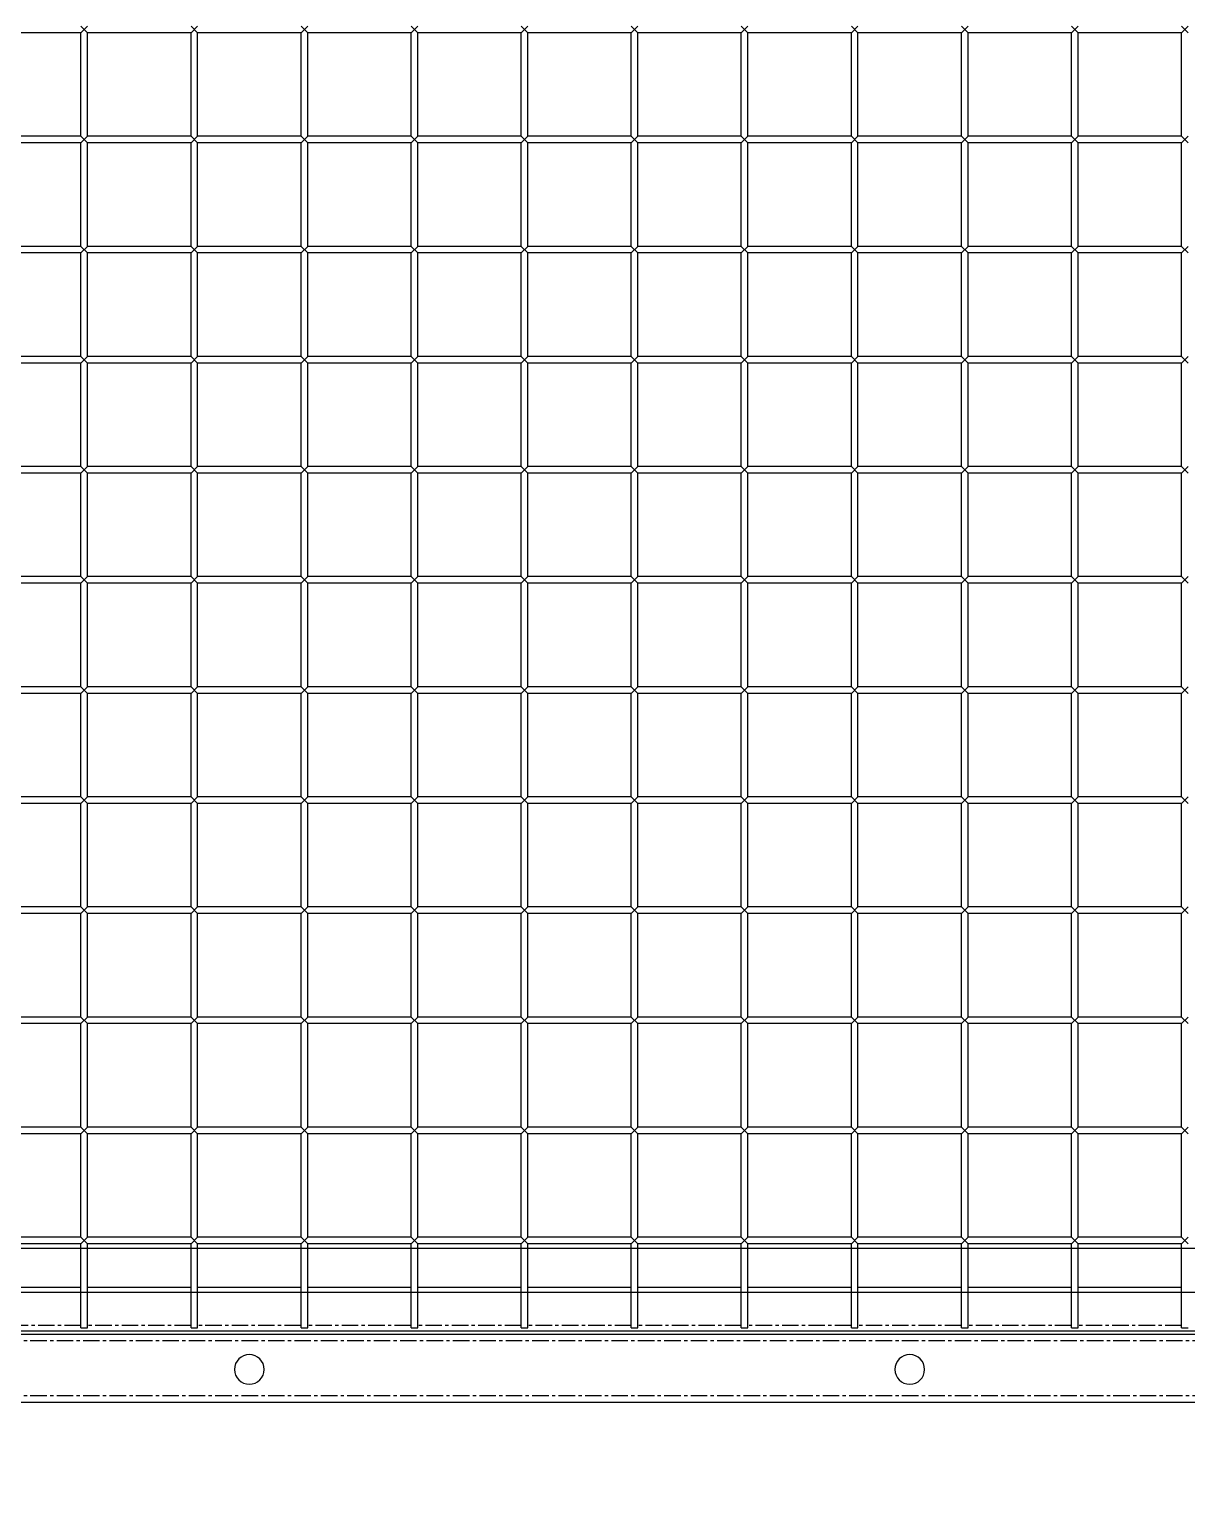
# Model space of a CAD drawing. Header units: millimetres. Extents: x -198529 to 244266, y -64 to 158464.
# Drawn here: x -169509 to -168983, y 94488 to 95157 of the extents above; entities that cross this region are included whole.
import ezdxf

# ---------------------------------------------------------------- set-up
doc = ezdxf.new("R2010")
doc.units = ezdxf.units.MM
doc.linetypes.add('CENTER', pattern=[12, 7.5, -1.5, 1.5, -1.5])
doc.layers.add('0-DCC', color=30, linetype='Continuous')
doc.layers.add('0-DCC-STRUC', color=180, linetype='Continuous')

# ---------------------------------------------------------------- blocks, each defined once
blk = doc.blocks.new('DCC2850x1800(右)')
at = {"color": 0, "linetype": 'Continuous'}
for p, q in [((64742.5, -73853.48), (64739.5, -73856.48)), ((64742.5, -73856.48), (64739.5, -73853.48)), ((64792.5, -73853.48), (64789.5, -73856.48)), ((64792.5, -73856.48), (64789.5, -73853.48)), ((64842.5, -73853.48), (64839.5, -73856.48)), ((64842.5, -73856.48), (64839.5, -73853.48)), ((64892.5, -73853.48), (64889.5, -73856.48)), ((64892.5, -73856.48), (64889.5, -73853.48)), ((64942.5, -73853.48), (64939.5, -73856.48)), ((64942.5, -73856.48), (64939.5, -73853.48)), ((64992.5, -73853.48), (64989.5, -73856.48)), ((64992.5, -73856.48), (64989.5, -73853.48)), ((65042.5, -73853.48), (65039.5, -73856.48)), ((65042.5, -73856.48), (65039.5, -73853.48)), ((65092.5, -73853.48), (65089.5, -73856.48)), ((65092.5, -73856.48), (65089.5, -73853.48)), ((65142.5, -73853.48), (65139.5, -73856.48)), ((65142.5, -73856.48), (65139.5, -73853.48)), ((65192.5, -73853.48), (65189.5, -73856.48)), ((65192.5, -73856.48), (65189.5, -73853.48)), ((65242.5, -73853.48), (65239.5, -73856.48)), ((65242.5, -73856.48), (65239.5, -73853.48)), ((64742.5, -73903.48), (64742.5, -73856.48)), ((64742.5, -73856.48), (64789.5, -73856.48)), ((64789.5, -73903.48), (64789.5, -73856.48)), ((64792.5, -73903.48), (64792.5, -73856.48)), ((64792.5, -73856.48), (64839.5, -73856.48)), ((64839.5, -73903.48), (64839.5, -73856.48)), ((64842.5, -73903.48), (64842.5, -73856.48)), ((64842.5, -73856.48), (64889.5, -73856.48)), ((64889.5, -73903.48), (64889.5, -73856.48)), ((64892.5, -73903.48), (64892.5, -73856.48)), ((64892.5, -73856.48), (64939.5, -73856.48)), ((64939.5, -73903.48), (64939.5, -73856.48)), ((64942.5, -73903.48), (64942.5, -73856.48)), ((64942.5, -73856.48), (64989.5, -73856.48)), ((64989.5, -73903.48), (64989.5, -73856.48)), ((64992.5, -73903.48), (64992.5, -73856.48)), ((64992.5, -73856.48), (65039.5, -73856.48)), ((65039.5, -73903.48), (65039.5, -73856.48)), ((65042.5, -73903.48), (65042.5, -73856.48)), ((65042.5, -73856.48), (65089.5, -73856.48)), ((65089.5, -73903.48), (65089.5, -73856.48)), ((65092.5, -73903.48), (65092.5, -73856.48)), ((65092.5, -73856.48), (65139.5, -73856.48)), ((65139.5, -73903.48), (65139.5, -73856.48)), ((65142.5, -73903.48), (65142.5, -73856.48)), ((65142.5, -73856.48), (65189.5, -73856.48)), ((65189.5, -73903.48), (65189.5, -73856.48)), ((65192.5, -73903.48), (65192.5, -73856.48)), ((65192.5, -73856.48), (65239.5, -73856.48)), ((65239.5, -73903.48), (65239.5, -73856.48)), ((65242.5, -73903.48), (65242.5, -73856.48)), ((65242.5, -73856.48), (65289.5, -73856.48)), ((64742.5, -73903.48), (64739.5, -73906.48)), ((64742.5, -73906.48), (64739.5, -73903.48)), ((64742.5, -73903.48), (64789.5, -73903.48)), ((64742.5, -73953.48), (64742.5, -73906.48)), ((64742.5, -73906.48), (64789.5, -73906.48)), ((64792.5, -73903.48), (64789.5, -73906.48)), ((64792.5, -73906.48), (64789.5, -73903.48)), ((64789.5, -73953.48), (64789.5, -73906.48)), ((64792.5, -73903.48), (64839.5, -73903.48)), ((64792.5, -73953.48), (64792.5, -73906.48)), ((64792.5, -73906.48), (64839.5, -73906.48)), ((64842.5, -73903.48), (64839.5, -73906.48)), ((64842.5, -73906.48), (64839.5, -73903.48)), ((64839.5, -73953.48), (64839.5, -73906.48)), ((64842.5, -73903.48), (64889.5, -73903.48)), ((64842.5, -73953.48), (64842.5, -73906.48)), ((64842.5, -73906.48), (64889.5, -73906.48)), ((64892.5, -73903.48), (64889.5, -73906.48)), ((64892.5, -73906.48), (64889.5, -73903.48)), ((64889.5, -73953.48), (64889.5, -73906.48)), ((64892.5, -73903.48), (64939.5, -73903.48)), ((64892.5, -73953.48), (64892.5, -73906.48)), ((64892.5, -73906.48), (64939.5, -73906.48)), ((64942.5, -73903.48), (64939.5, -73906.48)), ((64942.5, -73906.48), (64939.5, -73903.48)), ((64939.5, -73953.48), (64939.5, -73906.48)), ((64942.5, -73903.48), (64989.5, -73903.48)), ((64942.5, -73953.48), (64942.5, -73906.48)), ((64942.5, -73906.48), (64989.5, -73906.48)), ((64992.5, -73903.48), (64989.5, -73906.48)), ((64992.5, -73906.48), (64989.5, -73903.48)), ((64989.5, -73953.48), (64989.5, -73906.48)), ((64992.5, -73903.48), (65039.5, -73903.48)), ((64992.5, -73953.48), (64992.5, -73906.48)), ((64992.5, -73906.48), (65039.5, -73906.48)), ((65042.5, -73903.48), (65039.5, -73906.48)), ((65042.5, -73906.48), (65039.5, -73903.48)), ((65039.5, -73953.48), (65039.5, -73906.48)), ((65042.5, -73903.48), (65089.5, -73903.48)), ((65042.5, -73953.48), (65042.5, -73906.48)), ((65042.5, -73906.48), (65089.5, -73906.48)), ((65092.5, -73903.48), (65089.5, -73906.48)), ((65092.5, -73906.48), (65089.5, -73903.48)), ((65089.5, -73953.48), (65089.5, -73906.48)), ((65092.5, -73903.48), (65139.5, -73903.48)), ((65092.5, -73953.48), (65092.5, -73906.48)), ((65092.5, -73906.48), (65139.5, -73906.48)), ((65142.5, -73903.48), (65139.5, -73906.48)), ((65142.5, -73906.48), (65139.5, -73903.48)), ((65139.5, -73953.48), (65139.5, -73906.48)), ((65142.5, -73903.48), (65189.5, -73903.48)), ((65142.5, -73953.48), (65142.5, -73906.48)), ((65142.5, -73906.48), (65189.5, -73906.48)), ((65192.5, -73903.48), (65189.5, -73906.48)), ((65192.5, -73906.48), (65189.5, -73903.48)), ((65189.5, -73953.48), (65189.5, -73906.48)), ((65192.5, -73903.48), (65239.5, -73903.48)), ((65192.5, -73953.48), (65192.5, -73906.48)), ((65192.5, -73906.48), (65239.5, -73906.48)), ((65242.5, -73903.48), (65239.5, -73906.48)), ((65242.5, -73906.48), (65239.5, -73903.48)), ((65239.5, -73953.48), (65239.5, -73906.48)), ((65242.5, -73903.48), (65289.5, -73903.48)), ((65242.5, -73953.48), (65242.5, -73906.48)), ((65242.5, -73906.48), (65289.5, -73906.48)), ((64742.5, -73953.48), (64739.5, -73956.48)), ((64742.5, -73956.48), (64739.5, -73953.48)), ((64742.5, -73953.48), (64789.5, -73953.48)), ((64792.5, -73953.48), (64789.5, -73956.48)), ((64792.5, -73956.48), (64789.5, -73953.48)), ((64792.5, -73953.48), (64839.5, -73953.48)), ((64842.5, -73953.48), (64839.5, -73956.48)), ((64842.5, -73956.48), (64839.5, -73953.48)), ((64842.5, -73953.48), (64889.5, -73953.48)), ((64892.5, -73953.48), (64889.5, -73956.48)), ((64892.5, -73956.48), (64889.5, -73953.48)), ((64892.5, -73953.48), (64939.5, -73953.48)), ((64942.5, -73953.48), (64939.5, -73956.48)), ((64942.5, -73956.48), (64939.5, -73953.48)), ((64942.5, -73953.48), (64989.5, -73953.48)), ((64992.5, -73953.48), (64989.5, -73956.48)), ((64992.5, -73956.48), (64989.5, -73953.48)), ((64992.5, -73953.48), (65039.5, -73953.48)), ((65042.5, -73953.48), (65039.5, -73956.48)), ((65042.5, -73956.48), (65039.5, -73953.48)), ((65042.5, -73953.48), (65089.5, -73953.48)), ((65092.5, -73953.48), (65089.5, -73956.48)), ((65092.5, -73956.48), (65089.5, -73953.48)), ((65092.5, -73953.48), (65139.5, -73953.48)), ((65142.5, -73953.48), (65139.5, -73956.48)), ((65142.5, -73956.48), (65139.5, -73953.48)), ((65142.5, -73953.48), (65189.5, -73953.48)), ((65192.5, -73953.48), (65189.5, -73956.48)), ((65192.5, -73956.48), (65189.5, -73953.48)), ((65192.5, -73953.48), (65239.5, -73953.48)), ((65242.5, -73953.48), (65239.5, -73956.48)), ((65242.5, -73956.48), (65239.5, -73953.48)), ((65242.5, -73953.48), (65289.5, -73953.48)), ((64742.5, -74003.48), (64742.5, -73956.48)), ((64742.5, -73956.48), (64789.5, -73956.48)), ((64789.5, -74003.48), (64789.5, -73956.48)), ((64792.5, -74003.48), (64792.5, -73956.48)), ((64792.5, -73956.48), (64839.5, -73956.48)), ((64839.5, -74003.48), (64839.5, -73956.48)), ((64842.5, -74003.48), (64842.5, -73956.48)), ((64842.5, -73956.48), (64889.5, -73956.48)), ((64889.5, -74003.48), (64889.5, -73956.48)), ((64892.5, -74003.48), (64892.5, -73956.48)), ((64892.5, -73956.48), (64939.5, -73956.48)), ((64939.5, -74003.48), (64939.5, -73956.48)), ((64942.5, -74003.48), (64942.5, -73956.48)), ((64942.5, -73956.48), (64989.5, -73956.48)), ((64989.5, -74003.48), (64989.5, -73956.48)), ((64992.5, -74003.48), (64992.5, -73956.48)), ((64992.5, -73956.48), (65039.5, -73956.48)), ((65039.5, -74003.48), (65039.5, -73956.48)), ((65042.5, -74003.48), (65042.5, -73956.48)), ((65042.5, -73956.48), (65089.5, -73956.48)), ((65089.5, -74003.48), (65089.5, -73956.48)), ((65092.5, -74003.48), (65092.5, -73956.48)), ((65092.5, -73956.48), (65139.5, -73956.48)), ((65139.5, -74003.48), (65139.5, -73956.48)), ((65142.5, -74003.48), (65142.5, -73956.48)), ((65142.5, -73956.48), (65189.5, -73956.48)), ((65189.5, -74003.48), (65189.5, -73956.48)), ((65192.5, -74003.48), (65192.5, -73956.48)), ((65192.5, -73956.48), (65239.5, -73956.48)), ((65239.5, -74003.48), (65239.5, -73956.48)), ((65242.5, -74003.48), (65242.5, -73956.48)), ((65242.5, -73956.48), (65289.5, -73956.48)), ((64742.5, -74003.48), (64739.5, -74006.48)), ((64742.5, -74006.48), (64739.5, -74003.48)), ((64742.5, -74003.48), (64789.5, -74003.48)), ((64742.5, -74053.48), (64742.5, -74006.48)), ((64742.5, -74006.48), (64789.5, -74006.48)), ((64792.5, -74003.48), (64789.5, -74006.48)), ((64792.5, -74006.48), (64789.5, -74003.48)), ((64789.5, -74053.48), (64789.5, -74006.48)), ((64792.5, -74003.48), (64839.5, -74003.48)), ((64792.5, -74053.48), (64792.5, -74006.48)), ((64792.5, -74006.48), (64839.5, -74006.48)), ((64842.5, -74003.48), (64839.5, -74006.48)), ((64842.5, -74006.48), (64839.5, -74003.48)), ((64839.5, -74053.48), (64839.5, -74006.48)), ((64842.5, -74003.48), (64889.5, -74003.48)), ((64842.5, -74053.48), (64842.5, -74006.48)), ((64842.5, -74006.48), (64889.5, -74006.48)), ((64892.5, -74003.48), (64889.5, -74006.48)), ((64892.5, -74006.48), (64889.5, -74003.48)), ((64889.5, -74053.48), (64889.5, -74006.48)), ((64892.5, -74003.48), (64939.5, -74003.48)), ((64892.5, -74053.48), (64892.5, -74006.48)), ((64892.5, -74006.48), (64939.5, -74006.48)), ((64942.5, -74003.48), (64939.5, -74006.48)), ((64942.5, -74006.48), (64939.5, -74003.48)), ((64939.5, -74053.48), (64939.5, -74006.48)), ((64942.5, -74003.48), (64989.5, -74003.48)), ((64942.5, -74053.48), (64942.5, -74006.48)), ((64942.5, -74006.48), (64989.5, -74006.48)), ((64992.5, -74003.48), (64989.5, -74006.48)), ((64992.5, -74006.48), (64989.5, -74003.48)), ((64989.5, -74053.48), (64989.5, -74006.48)), ((64992.5, -74003.48), (65039.5, -74003.48)), ((64992.5, -74053.48), (64992.5, -74006.48)), ((64992.5, -74006.48), (65039.5, -74006.48)), ((65042.5, -74003.48), (65039.5, -74006.48)), ((65042.5, -74006.48), (65039.5, -74003.48)), ((65039.5, -74053.48), (65039.5, -74006.48)), ((65042.5, -74003.48), (65089.5, -74003.48)), ((65042.5, -74053.48), (65042.5, -74006.48)), ((65042.5, -74006.48), (65089.5, -74006.48)), ((65092.5, -74003.48), (65089.5, -74006.48)), ((65092.5, -74006.48), (65089.5, -74003.48)), ((65089.5, -74053.48), (65089.5, -74006.48)), ((65092.5, -74003.48), (65139.5, -74003.48)), ((65092.5, -74053.48), (65092.5, -74006.48)), ((65092.5, -74006.48), (65139.5, -74006.48)), ((65142.5, -74003.48), (65139.5, -74006.48)), ((65142.5, -74006.48), (65139.5, -74003.48)), ((65139.5, -74053.48), (65139.5, -74006.48)), ((65142.5, -74003.48), (65189.5, -74003.48)), ((65142.5, -74053.48), (65142.5, -74006.48)), ((65142.5, -74006.48), (65189.5, -74006.48)), ((65192.5, -74003.48), (65189.5, -74006.48)), ((65192.5, -74006.48), (65189.5, -74003.48)), ((65189.5, -74053.48), (65189.5, -74006.48)), ((65192.5, -74003.48), (65239.5, -74003.48)), ((65192.5, -74053.48), (65192.5, -74006.48)), ((65192.5, -74006.48), (65239.5, -74006.48)), ((65242.5, -74003.48), (65239.5, -74006.48)), ((65242.5, -74006.48), (65239.5, -74003.48)), ((65239.5, -74053.48), (65239.5, -74006.48)), ((65242.5, -74003.48), (65289.5, -74003.48)), ((65242.5, -74053.48), (65242.5, -74006.48)), ((65242.5, -74006.48), (65289.5, -74006.48)), ((64742.5, -74053.48), (64739.5, -74056.48)), ((64742.5, -74056.48), (64739.5, -74053.48)), ((64742.5, -74053.48), (64789.5, -74053.48)), ((64792.5, -74053.48), (64789.5, -74056.48)), ((64792.5, -74056.48), (64789.5, -74053.48)), ((64792.5, -74053.48), (64839.5, -74053.48)), ((64842.5, -74053.48), (64839.5, -74056.48)), ((64842.5, -74056.48), (64839.5, -74053.48)), ((64842.5, -74053.48), (64889.5, -74053.48)), ((64892.5, -74053.48), (64889.5, -74056.48)), ((64892.5, -74056.48), (64889.5, -74053.48)), ((64892.5, -74053.48), (64939.5, -74053.48)), ((64942.5, -74053.48), (64939.5, -74056.48)), ((64942.5, -74056.48), (64939.5, -74053.48)), ((64942.5, -74053.48), (64989.5, -74053.48)), ((64992.5, -74053.48), (64989.5, -74056.48)), ((64992.5, -74056.48), (64989.5, -74053.48)), ((64992.5, -74053.48), (65039.5, -74053.48)), ((65042.5, -74053.48), (65039.5, -74056.48)), ((65042.5, -74056.48), (65039.5, -74053.48)), ((65042.5, -74053.48), (65089.5, -74053.48)), ((65092.5, -74053.48), (65089.5, -74056.48)), ((65092.5, -74056.48), (65089.5, -74053.48)), ((65092.5, -74053.48), (65139.5, -74053.48)), ((65142.5, -74053.48), (65139.5, -74056.48)), ((65142.5, -74056.48), (65139.5, -74053.48)), ((65142.5, -74053.48), (65189.5, -74053.48)), ((65192.5, -74053.48), (65189.5, -74056.48)), ((65192.5, -74056.48), (65189.5, -74053.48)), ((65192.5, -74053.48), (65239.5, -74053.48)), ((65242.5, -74053.48), (65239.5, -74056.48)), ((65242.5, -74056.48), (65239.5, -74053.48)), ((65242.5, -74053.48), (65289.5, -74053.48)), ((64742.5, -74103.48), (64742.5, -74056.48)), ((64742.5, -74056.48), (64789.5, -74056.48)), ((64789.5, -74103.48), (64789.5, -74056.48)), ((64792.5, -74103.48), (64792.5, -74056.48)), ((64792.5, -74056.48), (64839.5, -74056.48)), ((64839.5, -74103.48), (64839.5, -74056.48)), ((64842.5, -74103.48), (64842.5, -74056.48)), ((64842.5, -74056.48), (64889.5, -74056.48)), ((64889.5, -74103.48), (64889.5, -74056.48)), ((64892.5, -74103.48), (64892.5, -74056.48)), ((64892.5, -74056.48), (64939.5, -74056.48)), ((64939.5, -74103.48), (64939.5, -74056.48)), ((64942.5, -74103.48), (64942.5, -74056.48)), ((64942.5, -74056.48), (64989.5, -74056.48)), ((64989.5, -74103.48), (64989.5, -74056.48)), ((64992.5, -74103.48), (64992.5, -74056.48)), ((64992.5, -74056.48), (65039.5, -74056.48)), ((65039.5, -74103.48), (65039.5, -74056.48)), ((65042.5, -74103.48), (65042.5, -74056.48)), ((65042.5, -74056.48), (65089.5, -74056.48)), ((65089.5, -74103.48), (65089.5, -74056.48)), ((65092.5, -74103.48), (65092.5, -74056.48)), ((65092.5, -74056.48), (65139.5, -74056.48)), ((65139.5, -74103.48), (65139.5, -74056.48)), ((65142.5, -74103.48), (65142.5, -74056.48)), ((65142.5, -74056.48), (65189.5, -74056.48)), ((65189.5, -74103.48), (65189.5, -74056.48)), ((65192.5, -74103.48), (65192.5, -74056.48)), ((65192.5, -74056.48), (65239.5, -74056.48)), ((65239.5, -74103.48), (65239.5, -74056.48)), ((65242.5, -74103.48), (65242.5, -74056.48)), ((65242.5, -74056.48), (65289.5, -74056.48)), ((64742.5, -74103.48), (64739.5, -74106.48)), ((64742.5, -74106.48), (64739.5, -74103.48)), ((64742.5, -74103.48), (64789.5, -74103.48)), ((64742.5, -74153.48), (64742.5, -74106.48)), ((64742.5, -74106.48), (64789.5, -74106.48)), ((64792.5, -74103.48), (64789.5, -74106.48)), ((64792.5, -74106.48), (64789.5, -74103.48)), ((64789.5, -74153.48), (64789.5, -74106.48)), ((64792.5, -74103.48), (64839.5, -74103.48)), ((64792.5, -74153.48), (64792.5, -74106.48)), ((64792.5, -74106.48), (64839.5, -74106.48)), ((64842.5, -74103.48), (64839.5, -74106.48)), ((64842.5, -74106.48), (64839.5, -74103.48)), ((64839.5, -74153.48), (64839.5, -74106.48)), ((64842.5, -74103.48), (64889.5, -74103.48)), ((64842.5, -74153.48), (64842.5, -74106.48)), ((64842.5, -74106.48), (64889.5, -74106.48)), ((64892.5, -74103.48), (64889.5, -74106.48)), ((64892.5, -74106.48), (64889.5, -74103.48)), ((64889.5, -74153.48), (64889.5, -74106.48)), ((64892.5, -74103.48), (64939.5, -74103.48)), ((64892.5, -74153.48), (64892.5, -74106.48)), ((64892.5, -74106.48), (64939.5, -74106.48)), ((64942.5, -74103.48), (64939.5, -74106.48)), ((64942.5, -74106.48), (64939.5, -74103.48)), ((64939.5, -74153.48), (64939.5, -74106.48)), ((64942.5, -74103.48), (64989.5, -74103.48)), ((64942.5, -74153.48), (64942.5, -74106.48)), ((64942.5, -74106.48), (64989.5, -74106.48)), ((64992.5, -74103.48), (64989.5, -74106.48)), ((64992.5, -74106.48), (64989.5, -74103.48)), ((64989.5, -74153.48), (64989.5, -74106.48)), ((64992.5, -74103.48), (65039.5, -74103.48)), ((64992.5, -74153.48), (64992.5, -74106.48)), ((64992.5, -74106.48), (65039.5, -74106.48)), ((65042.5, -74103.48), (65039.5, -74106.48)), ((65042.5, -74106.48), (65039.5, -74103.48)), ((65039.5, -74153.48), (65039.5, -74106.48)), ((65042.5, -74103.48), (65089.5, -74103.48)), ((65042.5, -74153.48), (65042.5, -74106.48)), ((65042.5, -74106.48), (65089.5, -74106.48)), ((65092.5, -74103.48), (65089.5, -74106.48)), ((65092.5, -74106.48), (65089.5, -74103.48)), ((65089.5, -74153.48), (65089.5, -74106.48)), ((65092.5, -74103.48), (65139.5, -74103.48)), ((65092.5, -74153.48), (65092.5, -74106.48)), ((65092.5, -74106.48), (65139.5, -74106.48)), ((65142.5, -74103.48), (65139.5, -74106.48)), ((65142.5, -74106.48), (65139.5, -74103.48)), ((65139.5, -74153.48), (65139.5, -74106.48)), ((65142.5, -74103.48), (65189.5, -74103.48)), ((65142.5, -74153.48), (65142.5, -74106.48)), ((65142.5, -74106.48), (65189.5, -74106.48)), ((65192.5, -74103.48), (65189.5, -74106.48)), ((65192.5, -74106.48), (65189.5, -74103.48)), ((65189.5, -74153.48), (65189.5, -74106.48)), ((65192.5, -74103.48), (65239.5, -74103.48)), ((65192.5, -74153.48), (65192.5, -74106.48)), ((65192.5, -74106.48), (65239.5, -74106.48)), ((65242.5, -74103.48), (65239.5, -74106.48)), ((65242.5, -74106.48), (65239.5, -74103.48)), ((65239.5, -74153.48), (65239.5, -74106.48)), ((65242.5, -74103.48), (65289.5, -74103.48)), ((65242.5, -74153.48), (65242.5, -74106.48)), ((65242.5, -74106.48), (65289.5, -74106.48)), ((64742.5, -74153.48), (64739.5, -74156.48)), ((64742.5, -74156.48), (64739.5, -74153.48)), ((64742.5, -74153.48), (64789.5, -74153.48)), ((64792.5, -74153.48), (64789.5, -74156.48)), ((64792.5, -74156.48), (64789.5, -74153.48)), ((64792.5, -74153.48), (64839.5, -74153.48)), ((64842.5, -74153.48), (64839.5, -74156.48)), ((64842.5, -74156.48), (64839.5, -74153.48)), ((64842.5, -74153.48), (64889.5, -74153.48)), ((64892.5, -74153.48), (64889.5, -74156.48)), ((64892.5, -74156.48), (64889.5, -74153.48)), ((64892.5, -74153.48), (64939.5, -74153.48)), ((64942.5, -74153.48), (64939.5, -74156.48)), ((64942.5, -74156.48), (64939.5, -74153.48)), ((64942.5, -74153.48), (64989.5, -74153.48)), ((64992.5, -74153.48), (64989.5, -74156.48)), ((64992.5, -74156.48), (64989.5, -74153.48)), ((64992.5, -74153.48), (65039.5, -74153.48)), ((65042.5, -74153.48), (65039.5, -74156.48)), ((65042.5, -74156.48), (65039.5, -74153.48)), ((65042.5, -74153.48), (65089.5, -74153.48)), ((65092.5, -74153.48), (65089.5, -74156.48)), ((65092.5, -74156.48), (65089.5, -74153.48)), ((65092.5, -74153.48), (65139.5, -74153.48)), ((65142.5, -74153.48), (65139.5, -74156.48)), ((65142.5, -74156.48), (65139.5, -74153.48)), ((65142.5, -74153.48), (65189.5, -74153.48)), ((65192.5, -74153.48), (65189.5, -74156.48)), ((65192.5, -74156.48), (65189.5, -74153.48)), ((65192.5, -74153.48), (65239.5, -74153.48)), ((65242.5, -74153.48), (65239.5, -74156.48)), ((65242.5, -74156.48), (65239.5, -74153.48)), ((65242.5, -74153.48), (65289.5, -74153.48)), ((64742.5, -74156.48), (64789.5, -74156.48)), ((64742.5, -74203.48), (64742.5, -74156.48)), ((64789.5, -74203.48), (64789.5, -74156.48)), ((64792.5, -74156.48), (64839.5, -74156.48)), ((64792.5, -74203.48), (64792.5, -74156.48)), ((64839.5, -74203.48), (64839.5, -74156.48)), ((64842.5, -74203.48), (64842.5, -74156.48)), ((64842.5, -74156.48), (64889.5, -74156.48)), ((64889.5, -74203.48), (64889.5, -74156.48)), ((64892.5, -74203.48), (64892.5, -74156.48)), ((64892.5, -74156.48), (64939.5, -74156.48)), ((64939.5, -74203.48), (64939.5, -74156.48)), ((64942.5, -74203.48), (64942.5, -74156.48)), ((64942.5, -74156.48), (64989.5, -74156.48)), ((64989.5, -74203.48), (64989.5, -74156.48)), ((64992.5, -74203.48), (64992.5, -74156.48)), ((64992.5, -74156.48), (65039.5, -74156.48)), ((65039.5, -74203.48), (65039.5, -74156.48)), ((65042.5, -74203.48), (65042.5, -74156.48)), ((65042.5, -74156.48), (65089.5, -74156.48)), ((65089.5, -74203.48), (65089.5, -74156.48)), ((65092.5, -74203.48), (65092.5, -74156.48)), ((65092.5, -74156.48), (65139.5, -74156.48)), ((65139.5, -74203.48), (65139.5, -74156.48)), ((65142.5, -74203.48), (65142.5, -74156.48)), ((65142.5, -74156.48), (65189.5, -74156.48)), ((65189.5, -74203.48), (65189.5, -74156.48)), ((65192.5, -74203.48), (65192.5, -74156.48)), ((65192.5, -74156.48), (65239.5, -74156.48)), ((65239.5, -74203.48), (65239.5, -74156.48)), ((65242.5, -74203.48), (65242.5, -74156.48)), ((65242.5, -74156.48), (65289.5, -74156.48)), ((64742.5, -74203.48), (64739.5, -74206.48)), ((64742.5, -74206.48), (64739.5, -74203.48)), ((64742.5, -74203.48), (64789.5, -74203.48)), ((64742.5, -74206.48), (64789.5, -74206.48)), ((64742.5, -74253.48), (64742.5, -74206.48)), ((64792.5, -74203.48), (64789.5, -74206.48)), ((64792.5, -74206.48), (64789.5, -74203.48)), ((64789.5, -74253.48), (64789.5, -74206.48)), ((64792.5, -74203.48), (64839.5, -74203.48)), ((64792.5, -74206.48), (64839.5, -74206.48)), ((64792.5, -74253.48), (64792.5, -74206.48)), ((64842.5, -74203.48), (64839.5, -74206.48)), ((64842.5, -74206.48), (64839.5, -74203.48)), ((64839.5, -74253.48), (64839.5, -74206.48)), ((64842.5, -74203.48), (64889.5, -74203.48)), ((64842.5, -74253.48), (64842.5, -74206.48)), ((64842.5, -74206.48), (64889.5, -74206.48)), ((64892.5, -74203.48), (64889.5, -74206.48)), ((64892.5, -74206.48), (64889.5, -74203.48)), ((64889.5, -74253.48), (64889.5, -74206.48)), ((64892.5, -74203.48), (64939.5, -74203.48)), ((64892.5, -74253.48), (64892.5, -74206.48)), ((64892.5, -74206.48), (64939.5, -74206.48)), ((64942.5, -74203.48), (64939.5, -74206.48)), ((64942.5, -74206.48), (64939.5, -74203.48)), ((64939.5, -74253.48), (64939.5, -74206.48)), ((64942.5, -74203.48), (64989.5, -74203.48)), ((64942.5, -74253.48), (64942.5, -74206.48)), ((64942.5, -74206.48), (64989.5, -74206.48)), ((64992.5, -74203.48), (64989.5, -74206.48)), ((64992.5, -74206.48), (64989.5, -74203.48)), ((64989.5, -74253.48), (64989.5, -74206.48)), ((64992.5, -74203.48), (65039.5, -74203.48)), ((64992.5, -74253.48), (64992.5, -74206.48)), ((64992.5, -74206.48), (65039.5, -74206.48)), ((65042.5, -74203.48), (65039.5, -74206.48)), ((65042.5, -74206.48), (65039.5, -74203.48)), ((65039.5, -74253.48), (65039.5, -74206.48)), ((65042.5, -74203.48), (65089.5, -74203.48)), ((65042.5, -74253.48), (65042.5, -74206.48)), ((65042.5, -74206.48), (65089.5, -74206.48)), ((65092.5, -74203.48), (65089.5, -74206.48)), ((65092.5, -74206.48), (65089.5, -74203.48)), ((65089.5, -74253.48), (65089.5, -74206.48)), ((65092.5, -74203.48), (65139.5, -74203.48)), ((65092.5, -74253.48), (65092.5, -74206.48)), ((65092.5, -74206.48), (65139.5, -74206.48)), ((65142.5, -74203.48), (65139.5, -74206.48)), ((65142.5, -74206.48), (65139.5, -74203.48)), ((65139.5, -74253.48), (65139.5, -74206.48)), ((65142.5, -74203.48), (65189.5, -74203.48)), ((65142.5, -74253.48), (65142.5, -74206.48)), ((65142.5, -74206.48), (65189.5, -74206.48)), ((65192.5, -74203.48), (65189.5, -74206.48)), ((65192.5, -74206.48), (65189.5, -74203.48)), ((65189.5, -74253.48), (65189.5, -74206.48)), ((65192.5, -74203.48), (65239.5, -74203.48)), ((65192.5, -74253.48), (65192.5, -74206.48)), ((65192.5, -74206.48), (65239.5, -74206.48)), ((65242.5, -74203.48), (65239.5, -74206.48)), ((65242.5, -74206.48), (65239.5, -74203.48)), ((65239.5, -74253.48), (65239.5, -74206.48)), ((65242.5, -74203.48), (65289.5, -74203.48)), ((65242.5, -74253.48), (65242.5, -74206.48)), ((65242.5, -74206.48), (65289.5, -74206.48)), ((64742.5, -74253.48), (64739.5, -74256.48)), ((64742.5, -74256.48), (64739.5, -74253.48)), ((64742.5, -74253.48), (64789.5, -74253.48)), ((64742.5, -74256.48), (64789.5, -74256.48)), ((64742.5, -74303.48), (64742.5, -74256.48)), ((64792.5, -74253.48), (64789.5, -74256.48)), ((64792.5, -74256.48), (64789.5, -74253.48)), ((64789.5, -74303.48), (64789.5, -74256.48)), ((64792.5, -74253.48), (64839.5, -74253.48)), ((64792.5, -74256.48), (64839.5, -74256.48)), ((64792.5, -74303.48), (64792.5, -74256.48)), ((64842.5, -74253.48), (64839.5, -74256.48)), ((64842.5, -74256.48), (64839.5, -74253.48)), ((64839.5, -74303.48), (64839.5, -74256.48)), ((64842.5, -74253.48), (64889.5, -74253.48)), ((64842.5, -74303.48), (64842.5, -74256.48)), ((64842.5, -74256.48), (64889.5, -74256.48)), ((64892.5, -74253.48), (64889.5, -74256.48)), ((64892.5, -74256.48), (64889.5, -74253.48)), ((64889.5, -74303.48), (64889.5, -74256.48)), ((64892.5, -74253.48), (64939.5, -74253.48)), ((64892.5, -74303.48), (64892.5, -74256.48)), ((64892.5, -74256.48), (64939.5, -74256.48)), ((64942.5, -74253.48), (64939.5, -74256.48)), ((64942.5, -74256.48), (64939.5, -74253.48)), ((64939.5, -74303.48), (64939.5, -74256.48)), ((64942.5, -74253.48), (64989.5, -74253.48)), ((64942.5, -74303.48), (64942.5, -74256.48)), ((64942.5, -74256.48), (64989.5, -74256.48)), ((64992.5, -74253.48), (64989.5, -74256.48)), ((64992.5, -74256.48), (64989.5, -74253.48)), ((64989.5, -74303.48), (64989.5, -74256.48)), ((64992.5, -74253.48), (65039.5, -74253.48)), ((64992.5, -74303.48), (64992.5, -74256.48)), ((64992.5, -74256.48), (65039.5, -74256.48)), ((65042.5, -74253.48), (65039.5, -74256.48)), ((65042.5, -74256.48), (65039.5, -74253.48)), ((65039.5, -74303.48), (65039.5, -74256.48)), ((65042.5, -74253.48), (65089.5, -74253.48)), ((65042.5, -74303.48), (65042.5, -74256.48)), ((65042.5, -74256.48), (65089.5, -74256.48)), ((65092.5, -74253.48), (65089.5, -74256.48)), ((65092.5, -74256.48), (65089.5, -74253.48)), ((65089.5, -74303.48), (65089.5, -74256.48)), ((65092.5, -74253.48), (65139.5, -74253.48)), ((65092.5, -74303.48), (65092.5, -74256.48)), ((65092.5, -74256.48), (65139.5, -74256.48)), ((65142.5, -74253.48), (65139.5, -74256.48)), ((65142.5, -74256.48), (65139.5, -74253.48)), ((65139.5, -74303.48), (65139.5, -74256.48)), ((65142.5, -74253.48), (65189.5, -74253.48)), ((65142.5, -74303.48), (65142.5, -74256.48)), ((65142.5, -74256.48), (65189.5, -74256.48)), ((65192.5, -74253.48), (65189.5, -74256.48)), ((65192.5, -74256.48), (65189.5, -74253.48)), ((65189.5, -74303.48), (65189.5, -74256.48)), ((65192.5, -74253.48), (65239.5, -74253.48)), ((65192.5, -74303.48), (65192.5, -74256.48)), ((65192.5, -74256.48), (65239.5, -74256.48)), ((65242.5, -74253.48), (65239.5, -74256.48)), ((65242.5, -74256.48), (65239.5, -74253.48)), ((65239.5, -74303.48), (65239.5, -74256.48)), ((65242.5, -74253.48), (65289.5, -74253.48)), ((65242.5, -74303.48), (65242.5, -74256.48)), ((65242.5, -74256.48), (65289.5, -74256.48)), ((64742.5, -74303.48), (64739.5, -74306.48)), ((64742.5, -74306.48), (64739.5, -74303.48)), ((64742.5, -74303.48), (64789.5, -74303.48)), ((64742.5, -74306.48), (64789.5, -74306.48)), ((64742.5, -74353.48), (64742.5, -74306.48)), ((64792.5, -74303.48), (64789.5, -74306.48)), ((64792.5, -74306.48), (64789.5, -74303.48)), ((64789.5, -74353.48), (64789.5, -74306.48)), ((64792.5, -74303.48), (64839.5, -74303.48)), ((64792.5, -74306.48), (64839.5, -74306.48)), ((64792.5, -74353.48), (64792.5, -74306.48)), ((64842.5, -74303.48), (64839.5, -74306.48)), ((64842.5, -74306.48), (64839.5, -74303.48)), ((64839.5, -74353.48), (64839.5, -74306.48)), ((64842.5, -74303.48), (64889.5, -74303.48)), ((64842.5, -74306.48), (64889.5, -74306.48)), ((64842.5, -74353.48), (64842.5, -74306.48)), ((64892.5, -74303.48), (64889.5, -74306.48)), ((64892.5, -74306.48), (64889.5, -74303.48)), ((64889.5, -74353.48), (64889.5, -74306.48)), ((64892.5, -74303.48), (64939.5, -74303.48)), ((64892.5, -74306.48), (64939.5, -74306.48)), ((64892.5, -74353.48), (64892.5, -74306.48)), ((64942.5, -74303.48), (64939.5, -74306.48)), ((64942.5, -74306.48), (64939.5, -74303.48)), ((64939.5, -74353.48), (64939.5, -74306.48)), ((64942.5, -74303.48), (64989.5, -74303.48)), ((64942.5, -74306.48), (64989.5, -74306.48)), ((64942.5, -74353.48), (64942.5, -74306.48)), ((64992.5, -74303.48), (64989.5, -74306.48)), ((64992.5, -74306.48), (64989.5, -74303.48)), ((64989.5, -74353.48), (64989.5, -74306.48)), ((64992.5, -74303.48), (65039.5, -74303.48)), ((64992.5, -74353.48), (64992.5, -74306.48)), ((64992.5, -74306.48), (65039.5, -74306.48)), ((65042.5, -74303.48), (65039.5, -74306.48)), ((65042.5, -74306.48), (65039.5, -74303.48)), ((65039.5, -74353.48), (65039.5, -74306.48)), ((65042.5, -74303.48), (65089.5, -74303.48)), ((65042.5, -74353.48), (65042.5, -74306.48)), ((65042.5, -74306.48), (65089.5, -74306.48)), ((65092.5, -74303.48), (65089.5, -74306.48)), ((65092.5, -74306.48), (65089.5, -74303.48)), ((65089.5, -74353.48), (65089.5, -74306.48)), ((65092.5, -74303.48), (65139.5, -74303.48)), ((65092.5, -74353.48), (65092.5, -74306.48)), ((65092.5, -74306.48), (65139.5, -74306.48)), ((65142.5, -74303.48), (65139.5, -74306.48)), ((65142.5, -74306.48), (65139.5, -74303.48)), ((65139.5, -74353.48), (65139.5, -74306.48)), ((65142.5, -74303.48), (65189.5, -74303.48)), ((65142.5, -74353.48), (65142.5, -74306.48)), ((65142.5, -74306.48), (65189.5, -74306.48)), ((65192.5, -74303.48), (65189.5, -74306.48)), ((65192.5, -74306.48), (65189.5, -74303.48)), ((65189.5, -74353.48), (65189.5, -74306.48)), ((65192.5, -74303.48), (65239.5, -74303.48)), ((65192.5, -74353.48), (65192.5, -74306.48)), ((65192.5, -74306.48), (65239.5, -74306.48)), ((65242.5, -74303.48), (65239.5, -74306.48)), ((65242.5, -74306.48), (65239.5, -74303.48)), ((65239.5, -74353.48), (65239.5, -74306.48)), ((65242.5, -74303.48), (65289.5, -74303.48)), ((65242.5, -74353.48), (65242.5, -74306.48)), ((65242.5, -74306.48), (65289.5, -74306.48)), ((64742.5, -74353.48), (64739.5, -74356.48)), ((64742.5, -74356.48), (64739.5, -74353.48)), ((64742.5, -74353.48), (64789.5, -74353.48)), ((64742.5, -74356.48), (64789.5, -74356.48)), ((64742.5, -74403.48), (64742.5, -74356.48)), ((64792.5, -74353.48), (64789.5, -74356.48)), ((64792.5, -74356.48), (64789.5, -74353.48)), ((64789.5, -74403.48), (64789.5, -74356.48)), ((64792.5, -74353.48), (64839.5, -74353.48)), ((64792.5, -74356.48), (64839.5, -74356.48)), ((64792.5, -74403.48), (64792.5, -74356.48)), ((64842.5, -74353.48), (64839.5, -74356.48)), ((64842.5, -74356.48), (64839.5, -74353.48)), ((64839.5, -74403.48), (64839.5, -74356.48)), ((64842.5, -74353.48), (64889.5, -74353.48)), ((64842.5, -74356.48), (64889.5, -74356.48)), ((64842.5, -74403.48), (64842.5, -74356.48)), ((64892.5, -74353.48), (64889.5, -74356.48)), ((64892.5, -74356.48), (64889.5, -74353.48)), ((64889.5, -74403.48), (64889.5, -74356.48)), ((64892.5, -74353.48), (64939.5, -74353.48)), ((64892.5, -74356.48), (64939.5, -74356.48)), ((64892.5, -74403.48), (64892.5, -74356.48)), ((64942.5, -74353.48), (64939.5, -74356.48)), ((64942.5, -74356.48), (64939.5, -74353.48)), ((64939.5, -74403.48), (64939.5, -74356.48)), ((64942.5, -74353.48), (64989.5, -74353.48)), ((64942.5, -74356.48), (64989.5, -74356.48)), ((64942.5, -74403.48), (64942.5, -74356.48)), ((64992.5, -74353.48), (64989.5, -74356.48)), ((64992.5, -74356.48), (64989.5, -74353.48)), ((64989.5, -74403.48), (64989.5, -74356.48)), ((64992.5, -74353.48), (65039.5, -74353.48)), ((64992.5, -74403.48), (64992.5, -74356.48)), ((64992.5, -74356.48), (65039.5, -74356.48)), ((65042.5, -74353.48), (65039.5, -74356.48)), ((65042.5, -74356.48), (65039.5, -74353.48)), ((65039.5, -74403.48), (65039.5, -74356.48)), ((65042.5, -74353.48), (65089.5, -74353.48)), ((65042.5, -74403.48), (65042.5, -74356.48)), ((65042.5, -74356.48), (65089.5, -74356.48)), ((65092.5, -74353.48), (65089.5, -74356.48)), ((65092.5, -74356.48), (65089.5, -74353.48)), ((65089.5, -74403.48), (65089.5, -74356.48)), ((65092.5, -74353.48), (65139.5, -74353.48)), ((65092.5, -74403.48), (65092.5, -74356.48)), ((65092.5, -74356.48), (65139.5, -74356.48)), ((65142.5, -74353.48), (65139.5, -74356.48)), ((65142.5, -74356.48), (65139.5, -74353.48)), ((65139.5, -74403.48), (65139.5, -74356.48)), ((65142.5, -74353.48), (65189.5, -74353.48)), ((65142.5, -74403.48), (65142.5, -74356.48)), ((65142.5, -74356.48), (65189.5, -74356.48)), ((65192.5, -74353.48), (65189.5, -74356.48)), ((65192.5, -74356.48), (65189.5, -74353.48)), ((65189.5, -74403.48), (65189.5, -74356.48)), ((65192.5, -74353.48), (65239.5, -74353.48)), ((65192.5, -74403.48), (65192.5, -74356.48)), ((65192.5, -74356.48), (65239.5, -74356.48)), ((65242.5, -74353.48), (65239.5, -74356.48)), ((65242.5, -74356.48), (65239.5, -74353.48)), ((65239.5, -74403.48), (65239.5, -74356.48)), ((65242.5, -74353.48), (65289.5, -74353.48)), ((65242.5, -74403.48), (65242.5, -74356.48)), ((65242.5, -74356.48), (65289.5, -74356.48)), ((64742.5, -74403.48), (64739.5, -74406.48)), ((64742.5, -74406.48), (64739.5, -74403.48)), ((64742.5, -74403.48), (64789.5, -74403.48)), ((64792.5, -74403.48), (64789.5, -74406.48)), ((64792.5, -74406.48), (64789.5, -74403.48)), ((64792.5, -74403.48), (64839.5, -74403.48)), ((64842.5, -74403.48), (64839.5, -74406.48)), ((64842.5, -74406.48), (64839.5, -74403.48)), ((64842.5, -74403.48), (64889.5, -74403.48)), ((64892.5, -74403.48), (64889.5, -74406.48)), ((64892.5, -74406.48), (64889.5, -74403.48)), ((64892.5, -74403.48), (64939.5, -74403.48)), ((64942.5, -74403.48), (64939.5, -74406.48)), ((64942.5, -74406.48), (64939.5, -74403.48)), ((64942.5, -74403.48), (64989.5, -74403.48)), ((64992.5, -74403.48), (64989.5, -74406.48)), ((64992.5, -74406.48), (64989.5, -74403.48)), ((64992.5, -74403.48), (65039.5, -74403.48)), ((65042.5, -74403.48), (65039.5, -74406.48)), ((65042.5, -74406.48), (65039.5, -74403.48)), ((65042.5, -74403.48), (65089.5, -74403.48)), ((65092.5, -74403.48), (65089.5, -74406.48)), ((65092.5, -74406.48), (65089.5, -74403.48)), ((65092.5, -74403.48), (65139.5, -74403.48)), ((65142.5, -74403.48), (65139.5, -74406.48)), ((65142.5, -74406.48), (65139.5, -74403.48)), ((65142.5, -74403.48), (65189.5, -74403.48)), ((65192.5, -74403.48), (65189.5, -74406.48)), ((65192.5, -74406.48), (65189.5, -74403.48)), ((65192.5, -74403.48), (65239.5, -74403.48)), ((65242.5, -74403.48), (65239.5, -74406.48)), ((65242.5, -74406.48), (65239.5, -74403.48)), ((65242.5, -74403.48), (65289.5, -74403.48)), ((64742.5, -74406.48), (64789.5, -74406.48)), ((64742.5, -74444.58), (64742.5, -74406.48)), ((64789.5, -74444.58), (64789.5, -74406.48)), ((64792.5, -74406.48), (64839.5, -74406.48)), ((64792.5, -74444.58), (64792.5, -74406.48)), ((64839.5, -74444.58), (64839.5, -74406.48)), ((64842.5, -74406.48), (64889.5, -74406.48)), ((64842.5, -74444.58), (64842.5, -74406.48)), ((64889.5, -74444.58), (64889.5, -74406.48)), ((64892.5, -74406.48), (64939.5, -74406.48)), ((64892.5, -74444.58), (64892.5, -74406.48)), ((64939.5, -74444.58), (64939.5, -74406.48)), ((64942.5, -74406.48), (64989.5, -74406.48)), ((64942.5, -74444.58), (64942.5, -74406.48)), ((64989.5, -74444.58), (64989.5, -74406.48)), ((64992.5, -74444.58), (64992.5, -74406.48)), ((64992.5, -74406.48), (65039.5, -74406.48)), ((65039.5, -74444.58), (65039.5, -74406.48)), ((65042.5, -74444.58), (65042.5, -74406.48)), ((65042.5, -74406.48), (65089.5, -74406.48)), ((65089.5, -74444.58), (65089.5, -74406.48)), ((65092.5, -74444.58), (65092.5, -74406.48)), ((65092.5, -74406.48), (65139.5, -74406.48)), ((65139.5, -74444.58), (65139.5, -74406.48)), ((65142.5, -74444.58), (65142.5, -74406.48)), ((65142.5, -74406.48), (65189.5, -74406.48)), ((65189.5, -74444.58), (65189.5, -74406.48)), ((65192.5, -74444.58), (65192.5, -74406.48)), ((65192.5, -74406.48), (65239.5, -74406.48)), ((65239.5, -74444.58), (65239.5, -74406.48)), ((65242.5, -74444.58), (65242.5, -74406.48)), ((65242.5, -74406.48), (65289.5, -74406.48)), ((64789.5, -74426.08), (64742.5, -74426.08)), ((64839.5, -74426.08), (64792.5, -74426.08)), ((64889.5, -74426.08), (64842.5, -74426.08)), ((64939.5, -74426.08), (64892.5, -74426.08)), ((64989.5, -74426.08), (64942.5, -74426.08)), ((65039.5, -74426.08), (64992.5, -74426.08)), ((65089.5, -74426.08), (65042.5, -74426.08)), ((65139.5, -74426.08), (65092.5, -74426.08)), ((65189.5, -74426.08), (65142.5, -74426.08)), ((65239.5, -74426.08), (65192.5, -74426.08)), ((65289.5, -74426.08), (65242.5, -74426.08)), ((62966, -74446.08), (65616, -74446.08)), ((62966, -74447.58), (65613, -74447.58)), ((64742.5, -74444.58), (64739.5, -74444.58)), ((64792.5, -74444.58), (64789.5, -74444.58)), ((64842.5, -74444.58), (64839.5, -74444.58)), ((64892.5, -74444.58), (64889.5, -74444.58)), ((64942.5, -74444.58), (64939.5, -74444.58)), ((64992.5, -74444.58), (64989.5, -74444.58)), ((65042.5, -74444.58), (65039.5, -74444.58)), ((65092.5, -74444.58), (65089.5, -74444.58)), ((65142.5, -74444.58), (65139.5, -74444.58)), ((65192.5, -74444.58), (65189.5, -74444.58)), ((65242.5, -74444.58), (65239.5, -74444.58)), ((62966, -74478.48), (65614.5, -74478.48))]:
    blk.add_line(p, q, dxfattribs=at)
at = {"color": 0, "linetype": 'CENTER'}
for p, q in [((64742.5, -74443.58), (64789.5, -74443.58)), ((64792.5, -74443.58), (64839.5, -74443.58)), ((64842.5, -74443.58), (64889.5, -74443.58)), ((64892.5, -74443.58), (64939.5, -74443.58)), ((64942.5, -74443.58), (64989.5, -74443.58)), ((64992.5, -74443.58), (65039.5, -74443.58)), ((65042.5, -74443.58), (65089.5, -74443.58)), ((65092.5, -74443.58), (65139.5, -74443.58)), ((65142.5, -74443.58), (65189.5, -74443.58)), ((65192.5, -74443.58), (65239.5, -74443.58)), ((65242.5, -74443.58), (65289.5, -74443.58)), ((62966, -74450.58), (65614.5, -74450.58)), ((62966, -74475.48), (65614.5, -74475.48))]:
    blk.add_line(p, q, dxfattribs=at)
at = {"color": 0, "linetype": 'Continuous'}
for centre in [(64866, -74463.48), (65166, -74463.48)]:
    blk.add_circle(centre, 6.75, dxfattribs=at)

msp = doc.modelspace()

# ---------------------------------------------------------------- linework, layer by layer
at = {"layer": '0-DCC-STRUC'}
for points in [[(-167070.55, 94453.02), (-169945.77, 94453.01), (-169945.77, 94603.01), (-167070.55, 94603.02)], [(-167070.55, 94473.02), (-169945.77, 94473.01), (-169945.77, 94583.01), (-167070.55, 94583.02)]]:
    msp.add_lwpolyline(points, close=True, dxfattribs=at)

# ---------------------------------------------------------------- block references
at = {"layer": '0-DCC', "xscale": -1}
msp.add_blockref('DCC2850x1800(右)', (-104242.77, 169011.49), dxfattribs=at)

doc.saveas('drawing.dxf')
